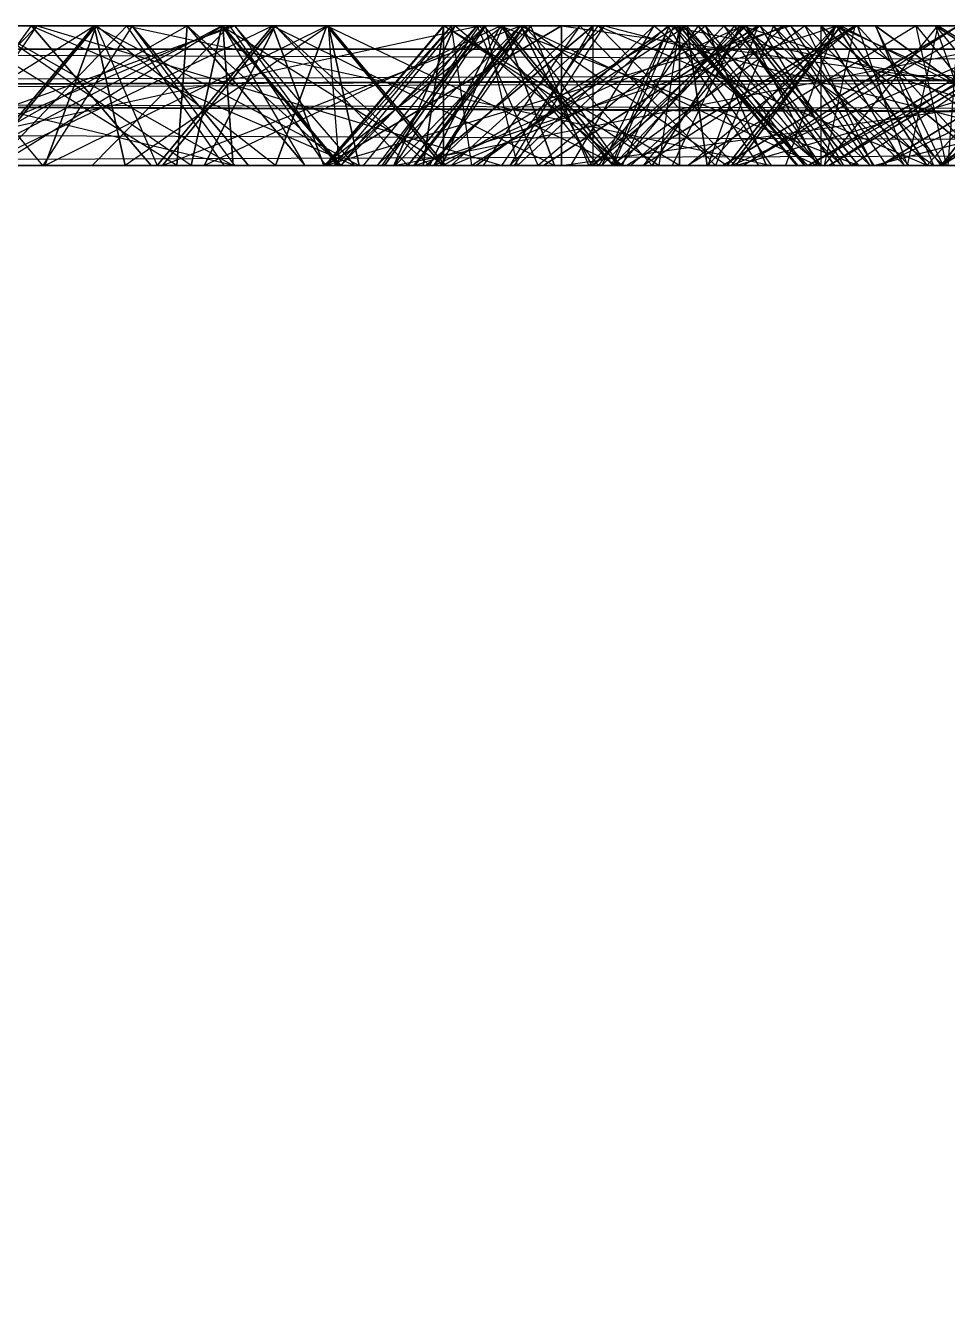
# Model space of a CAD drawing. Extents: x -14.5 to 19.3, y -2 to 15.6.
# Drawn here: x -2.008 to -1.612, y 0.005 to 0.56 of the extents above; entities that cross this region are included whole.
import ezdxf

# ---------------------------------------------------------------- set-up
doc = ezdxf.new("R2010")
doc.units = 0
doc.layers.add('UB3D', color=1, linetype='CONTINUOUS')

msp = doc.modelspace()

# ---------------------------------------------------------------- linework, layer by layer
at = {"layer": 'UB3D', "color": 2}
for points in [[(-12.573002, 0.56, 1.4732), (-12.573002, 0.5, 1.4224), (6.053666, 0.56, 1.4732)], [(-12.573002, 0.5, 1.4224), (6.053666, 0.56, 1.4732), (6.053666, 0.5, 1.4224)], [(-12.573002, 0.5, 1.6256), (-12.573002, 0.56, 1.5748), (6.053666, 0.5, 1.6256)], [(-12.573002, 0.56, 1.5748), (6.053666, 0.5, 1.6256), (6.053666, 0.56, 1.5748)], [(-12.573002, 0.56, 1.4732), (-12.573002, 0.56, 1.5748), (6.053666, 0.56, 1.4732)], [(-12.573002, 0.56, 1.5748), (6.053666, 0.56, 1.4732), (6.053666, 0.56, 1.5748)], [(-12.573002, 0.56, -13.7668), (-12.573002, 0.5, -13.8176), (6.053664, 0.56, -13.7668)], [(-12.573002, 0.5, -13.8176), (6.053664, 0.56, -13.7668), (6.053664, 0.5, -13.8176)], [(-12.573002, 0.5, -13.6144), (-12.573002, 0.56, -13.6652), (6.053664, 0.5, -13.6144)], [(-12.573002, 0.56, -13.6652), (6.053664, 0.5, -13.6144), (6.053664, 0.56, -13.6652)], [(-12.573002, 0.56, -13.7668), (-12.573002, 0.56, -13.6652), (6.053664, 0.56, -13.7668)], [(-12.573002, 0.56, -13.6652), (6.053664, 0.56, -13.7668), (6.053664, 0.56, -13.6652)], [(-10.879668, 0.56, -1.0668), (-10.879668, 0.5, -1.1176), (4.360332, 0.56, -1.0668)], [(-10.879668, 0.5, -1.1176), (4.360332, 0.56, -1.0668), (4.360332, 0.5, -1.1176)], [(-10.879668, 0.5, -0.9144), (-10.879668, 0.56, -0.9652), (4.360332, 0.5, -0.9144)], [(-10.879668, 0.56, -0.9652), (4.360332, 0.5, -0.9144), (4.360332, 0.56, -0.9652)], [(-10.879668, 0.56, -1.0668), (-10.879668, 0.56, -0.9652), (4.360332, 0.56, -1.0668)], [(-10.879668, 0.56, -0.9652), (4.360332, 0.56, -1.0668), (4.360332, 0.56, -0.9652)], [(-10.879668, 0.56, -11.2268), (-10.879668, 0.5, -11.2776), (4.360332, 0.56, -11.2268)], [(-10.879668, 0.5, -11.2776), (4.360332, 0.56, -11.2268), (4.360332, 0.5, -11.2776)], [(-10.879668, 0.5, -11.0744), (-10.879668, 0.56, -11.1252), (4.360332, 0.5, -11.0744)], [(-10.879668, 0.56, -11.1252), (4.360332, 0.5, -11.0744), (4.360332, 0.56, -11.1252)], [(-10.879668, 0.56, -11.2268), (-10.879668, 0.56, -11.1252), (4.360332, 0.56, -11.2268)], [(-10.879668, 0.56, -11.1252), (4.360332, 0.56, -11.2268), (4.360332, 0.56, -11.1252)], [(-10.456336, 0.56, -1.490133), (-10.456336, 0.5, -1.540933), (3.936998, 0.56, -1.490133)], [(-10.456336, 0.5, -1.540933), (3.936998, 0.56, -1.490133), (3.936998, 0.5, -1.540933)], [(-10.456336, 0.5, -1.337733), (-10.456336, 0.56, -1.388533), (3.936998, 0.5, -1.337733)], [(-10.456336, 0.56, -1.388533), (3.936998, 0.5, -1.337733), (3.936998, 0.56, -1.388533)], [(-10.456336, 0.56, -1.490133), (-10.456336, 0.56, -1.388533), (3.936998, 0.56, -1.490133)], [(-10.456336, 0.56, -1.388533), (3.936998, 0.56, -1.490133), (3.936998, 0.56, -1.388533)], [(-10.456336, 0.56, -10.803467), (-10.456336, 0.5, -10.854267), (3.936998, 0.56, -10.803467)], [(-10.456336, 0.5, -10.854267), (3.936998, 0.56, -10.803467), (3.936998, 0.5, -10.854267)], [(-10.456336, 0.5, -10.651067), (-10.456336, 0.56, -10.701867), (3.936998, 0.5, -10.651067)], [(-10.456336, 0.56, -10.701867), (3.936998, 0.5, -10.651067), (3.936998, 0.56, -10.701867)], [(-10.456336, 0.56, -10.803467), (-10.456336, 0.56, -10.701867), (3.936998, 0.56, -10.803467)], [(-10.456336, 0.56, -10.701867), (3.936998, 0.56, -10.803467), (3.936998, 0.56, -10.701867)], [(-2.216807, 0.56, 9.119639), (-2.049708, 0.5, 9.503407), (-2.005937, 0.56, 9.477624)], [(-2.129267, 0.56, 9.068075), (-2.216807, 0.56, 9.119639), (-1.918397, 0.56, 9.42606)], [(-2.216807, 0.56, 9.119639), (-1.918397, 0.56, 9.42606), (-2.005937, 0.56, 9.477624)], [(-2.12299, 0.5, 4.7459), (-2.167204, 0.56, 4.720885), (-1.918401, 0.5, 4.38429)], [(-2.167204, 0.56, 4.720885), (-1.918401, 0.5, 4.38429), (-1.962615, 0.56, 4.359275)], [(-2.167204, 0.56, 4.720885), (-2.051041, 0.56, 4.309245), (-1.962615, 0.56, 4.359275)], [(-2.129267, 0.56, 9.068075), (-2.085496, 0.5, 9.042292), (-1.918397, 0.56, 9.42606)], [(-2.051041, 0.56, 4.309245), (-2.095255, 0.5, 4.28423), (-2.001011, 0.5, 4.220818)], [(-2.048693, 0.56, 4.305487), (-2.090558, 0.5, 4.276714), (-1.813365, 0.56, 3.963083)], [(-2.090558, 0.5, 4.276714), (-1.813365, 0.56, 3.963083), (-1.85523, 0.5, 3.93431)], [(-2.085496, 0.5, 9.042292), (-1.918397, 0.56, 9.42606), (-1.874626, 0.5, 9.400277)], [(-2.024727, 0.56, 6.500858), (-2.075092, 0.5, 6.494227), (-1.978932, 0.56, 6.153015)], [(-2.075092, 0.5, 6.494227), (-1.978932, 0.56, 6.153015), (-2.029297, 0.5, 6.146384)], [(-2.062523, 0.5, 9.398627), (-2.044881, 0.5, 9.510841), (-2.003524, 0.56, 9.481341)], [(-1.979809, 0.5, 9.339629), (-2.062523, 0.5, 9.398627), (-1.92081, 0.56, 9.422343)], [(-2.062523, 0.5, 9.398627), (-1.92081, 0.56, 9.422343), (-2.003524, 0.56, 9.481341)], [(-2.051041, 0.56, 4.309245), (-1.962615, 0.56, 4.359275), (-2.001011, 0.5, 4.220818)], [(-2.049708, 0.5, 9.503407), (-2.005937, 0.56, 9.477624), (-1.954372, 0.5, 9.565165)], [(-2.022509, 0.5, 4.446763), (-2.048693, 0.56, 4.305487), (-1.964963, 0.56, 4.363033)], [(-2.048693, 0.56, 4.305487), (-1.964963, 0.56, 4.363033), (-1.813365, 0.56, 3.963083)], [(-2.044881, 0.5, 9.510841), (-2.003524, 0.56, 9.481341), (-1.803614, 0.5, 9.849086)], [(-2.044848, 0.5, 6.957286), (-1.943346, 0.5, 6.961716), (-2.040417, 0.56, 6.855784)], [(-1.943346, 0.5, 6.754282), (-2.044848, 0.5, 6.758712), (-1.938915, 0.56, 6.855784)], [(-2.044848, 0.5, 6.758712), (-1.938915, 0.56, 6.855784), (-2.040417, 0.56, 6.860214)], [(-1.943346, 0.5, 6.961716), (-2.040417, 0.56, 6.855784), (-1.938915, 0.56, 6.860214)], [(-2.040417, 0.56, 6.855784), (-1.938915, 0.56, 6.860214), (-2.025113, 0.56, 6.505273)], [(-1.938915, 0.56, 6.855784), (-2.040417, 0.56, 6.860214), (-1.923611, 0.56, 7.206296)], [(-2.040417, 0.56, 6.860214), (-1.923611, 0.56, 7.206296), (-2.025113, 0.56, 7.210726)], [(-2.037988, 0.5, 6.601588), (-1.937258, 0.5, 6.614848), (-2.024727, 0.56, 6.500858)], [(-1.937258, 0.5, 7.101151), (-2.037988, 0.5, 7.114411), (-1.923997, 0.56, 7.201881)], [(-2.037988, 0.5, 7.114411), (-1.923997, 0.56, 7.201881), (-2.024727, 0.56, 7.215141)], [(-1.978932, 0.56, 6.153015), (-2.029297, 0.5, 6.146384), (-1.965671, 0.5, 6.052285)], [(-2.024727, 0.56, 7.215141), (-2.029297, 0.5, 7.569615), (-1.978932, 0.56, 7.562984)], [(-2.029297, 0.5, 7.569615), (-1.978932, 0.56, 7.562984), (-1.965671, 0.5, 7.663714)], [(-2.000151, 0.5, 6.247842), (-1.978162, 0.56, 6.148651), (-2.027758, 0.5, 6.137656)], [(-1.978162, 0.56, 6.148651), (-2.027758, 0.5, 6.137656), (-1.902226, 0.56, 5.806122)], [(-2.027758, 0.5, 6.137656), (-1.902226, 0.56, 5.806122), (-1.951822, 0.5, 5.795127)], [(-2.000151, 0.5, 7.468157), (-2.027758, 0.5, 7.578343), (-1.978162, 0.56, 7.567348)], [(-2.027758, 0.5, 7.578343), (-1.978162, 0.56, 7.567348), (-1.951822, 0.5, 7.920872)], [(-1.938915, 0.56, 6.860214), (-2.025113, 0.56, 6.505273), (-1.923611, 0.56, 6.509703)], [(-2.025113, 0.56, 6.505273), (-1.923611, 0.56, 6.509703), (-2.020682, 0.5, 6.403771)], [(-1.923611, 0.56, 7.206296), (-2.025113, 0.56, 7.210726), (-1.91918, 0.5, 7.307798)], [(-2.025113, 0.56, 7.210726), (-1.91918, 0.5, 7.307798), (-2.020682, 0.5, 7.312228)], [(-1.937258, 0.5, 6.614848), (-2.024727, 0.56, 6.500858), (-1.923997, 0.56, 6.514118)], [(-2.024727, 0.56, 6.500858), (-1.923997, 0.56, 6.514118), (-1.978932, 0.56, 6.153015)], [(-1.923997, 0.56, 7.201881), (-2.024727, 0.56, 7.215141), (-1.878202, 0.56, 7.549724)], [(-2.024727, 0.56, 7.215141), (-1.878202, 0.56, 7.549724), (-1.978932, 0.56, 7.562984)], [(-2.022509, 0.5, 4.446763), (-1.923098, 0.5, 4.391806), (-1.964963, 0.56, 4.363033)], [(-1.923611, 0.56, 6.509703), (-2.020682, 0.5, 6.403771), (-1.91918, 0.5, 6.408201)], [(-1.918397, 0.56, 9.42606), (-2.005937, 0.56, 9.477624), (-1.866832, 0.5, 9.513601)], [(-2.005937, 0.56, 9.477624), (-1.866832, 0.5, 9.513601), (-1.954372, 0.5, 9.565165)], [(-2.003524, 0.56, 9.481341), (-1.803614, 0.5, 9.849086), (-1.762257, 0.56, 9.819586)], [(-1.92081, 0.56, 9.422343), (-2.003524, 0.56, 9.481341), (-1.679543, 0.56, 9.760588)], [(-2.003524, 0.56, 9.481341), (-1.679543, 0.56, 9.760588), (-1.762257, 0.56, 9.819586)], [(-1.962615, 0.56, 4.359275), (-2.001011, 0.5, 4.220818), (-1.912585, 0.5, 4.270848)], [(-2.000151, 0.5, 6.247842), (-1.900961, 0.5, 6.26983), (-1.978162, 0.56, 6.148651)], [(-1.900961, 0.5, 7.446169), (-2.000151, 0.5, 7.468157), (-1.878972, 0.56, 7.54536)], [(-2.000151, 0.5, 7.468157), (-1.878972, 0.56, 7.54536), (-1.978162, 0.56, 7.567348)], [(-1.979809, 0.5, 9.339629), (-1.92081, 0.56, 9.422343), (-1.879453, 0.5, 9.392843)], [(-1.923997, 0.56, 6.514118), (-1.978932, 0.56, 6.153015), (-1.878202, 0.56, 6.166275)], [(-1.978932, 0.56, 6.153015), (-1.878202, 0.56, 6.166275), (-1.965671, 0.5, 6.052285)], [(-1.878202, 0.56, 7.549724), (-1.978932, 0.56, 7.562984), (-1.864941, 0.5, 7.650454)], [(-1.978932, 0.56, 7.562984), (-1.864941, 0.5, 7.650454), (-1.965671, 0.5, 7.663714)], [(-1.900961, 0.5, 6.26983), (-1.978162, 0.56, 6.148651), (-1.878972, 0.56, 6.170639)], [(-1.978162, 0.56, 6.148651), (-1.878972, 0.56, 6.170639), (-1.902226, 0.56, 5.806122)], [(-1.978162, 0.56, 7.567348), (-1.951822, 0.5, 7.920872), (-1.902226, 0.56, 7.909877)], [(-1.878972, 0.56, 7.54536), (-1.978162, 0.56, 7.567348), (-1.803036, 0.56, 7.887889)], [(-1.978162, 0.56, 7.567348), (-1.803036, 0.56, 7.887889), (-1.902226, 0.56, 7.909877)], [(-1.878202, 0.56, 6.166275), (-1.965671, 0.5, 6.052285), (-1.864941, 0.5, 6.065545)], [(-1.923098, 0.5, 4.391806), (-1.964963, 0.56, 4.363033), (-1.68777, 0.5, 4.049402)], [(-1.964963, 0.56, 4.363033), (-1.68777, 0.5, 4.049402), (-1.729635, 0.56, 4.020629)], [(-1.964963, 0.56, 4.363033), (-1.813365, 0.56, 3.963083), (-1.729635, 0.56, 4.020629)], [(-1.918401, 0.5, 4.38429), (-1.962615, 0.56, 4.359275), (-1.912585, 0.5, 4.270848)], [(-1.902226, 0.56, 5.806122), (-1.951822, 0.5, 5.795127), (-1.880237, 0.5, 5.706931)], [(-1.951822, 0.5, 7.920872), (-1.902226, 0.56, 7.909877), (-1.880237, 0.5, 8.009068)], [(-1.93163, 0.5, 5.898738), (-1.901079, 0.56, 5.801841), (-1.949528, 0.5, 5.786565)], [(-1.901079, 0.56, 5.801841), (-1.949528, 0.5, 5.786565), (-1.795577, 0.56, 5.467234)], [(-1.949528, 0.5, 5.786565), (-1.795577, 0.56, 5.467234), (-1.844026, 0.5, 5.451958)], [(-1.93163, 0.5, 7.817261), (-1.949528, 0.5, 7.929434), (-1.901079, 0.56, 7.914158)], [(-1.949528, 0.5, 7.929434), (-1.901079, 0.56, 7.914158), (-1.844026, 0.5, 8.264041)], [(-1.943346, 0.5, 6.961716), (-1.888164, 0.5, 6.86243), (-1.938915, 0.56, 6.860214)], [(-1.943346, 0.5, 6.754282), (-1.938915, 0.56, 6.855784), (-1.888164, 0.5, 6.853568)], [(-1.888164, 0.5, 6.86243), (-1.938915, 0.56, 6.860214), (-1.87286, 0.5, 6.511919)], [(-1.938915, 0.56, 6.860214), (-1.87286, 0.5, 6.511919), (-1.923611, 0.56, 6.509703)], [(-1.938915, 0.56, 6.855784), (-1.888164, 0.5, 6.853568), (-1.923611, 0.56, 7.206296)], [(-1.937258, 0.5, 6.614848), (-1.873632, 0.5, 6.520749), (-1.923997, 0.56, 6.514118)], [(-1.937258, 0.5, 7.101151), (-1.923997, 0.56, 7.201881), (-1.873632, 0.5, 7.19525)], [(-1.93163, 0.5, 5.898738), (-1.834734, 0.5, 5.929288), (-1.901079, 0.56, 5.801841)], [(-1.834734, 0.5, 7.786711), (-1.93163, 0.5, 7.817261), (-1.804183, 0.56, 7.883608)], [(-1.93163, 0.5, 7.817261), (-1.804183, 0.56, 7.883608), (-1.901079, 0.56, 7.914158)], [(-1.873632, 0.5, 6.520749), (-1.923997, 0.56, 6.514118), (-1.827837, 0.5, 6.172906)], [(-1.923997, 0.56, 6.514118), (-1.827837, 0.5, 6.172906), (-1.878202, 0.56, 6.166275)], [(-1.923997, 0.56, 7.201881), (-1.873632, 0.5, 7.19525), (-1.878202, 0.56, 7.549724)], [(-1.87286, 0.5, 6.511919), (-1.923611, 0.56, 6.509703), (-1.91918, 0.5, 6.408201)], [(-1.888164, 0.5, 6.853568), (-1.923611, 0.56, 7.206296), (-1.87286, 0.5, 7.20408)], [(-1.923611, 0.56, 7.206296), (-1.87286, 0.5, 7.20408), (-1.91918, 0.5, 7.307798)], [(-1.92081, 0.56, 9.422343), (-1.879453, 0.5, 9.392843), (-1.679543, 0.56, 9.760588)], [(-1.918397, 0.56, 9.42606), (-1.874626, 0.5, 9.400277), (-1.866832, 0.5, 9.513601)], [(-1.878972, 0.56, 6.170639), (-1.902226, 0.56, 5.806122), (-1.803036, 0.56, 5.82811)], [(-1.902226, 0.56, 5.806122), (-1.803036, 0.56, 5.82811), (-1.880237, 0.5, 5.706931)], [(-1.803036, 0.56, 7.887889), (-1.902226, 0.56, 7.909877), (-1.781047, 0.5, 7.98708)], [(-1.902226, 0.56, 7.909877), (-1.781047, 0.5, 7.98708), (-1.880237, 0.5, 8.009068)], [(-1.834734, 0.5, 5.929288), (-1.901079, 0.56, 5.801841), (-1.804183, 0.56, 5.832391)], [(-1.901079, 0.56, 5.801841), (-1.804183, 0.56, 5.832391), (-1.795577, 0.56, 5.467234)], [(-1.901079, 0.56, 7.914158), (-1.844026, 0.5, 8.264041), (-1.795577, 0.56, 8.248765)], [(-1.804183, 0.56, 7.883608), (-1.901079, 0.56, 7.914158), (-1.698681, 0.56, 8.218215)], [(-1.901079, 0.56, 7.914158), (-1.698681, 0.56, 8.218215), (-1.795577, 0.56, 8.248765)], [(-1.900961, 0.5, 6.26983), (-1.829376, 0.5, 6.181634), (-1.878972, 0.56, 6.170639)], [(-1.900961, 0.5, 7.446169), (-1.878972, 0.56, 7.54536), (-1.829376, 0.5, 7.534365)], [(-1.803036, 0.56, 5.82811), (-1.880237, 0.5, 5.706931), (-1.781047, 0.5, 5.728919)], [(-1.879602, 0.5, -5.723467), (-1.778002, 0.56, -5.723467), (-1.778002, 0.5, -5.774267)], [(-1.879602, 0.5, -5.621867), (-1.778002, 0.5, -5.571067), (-1.778002, 0.56, -5.621867)], [(-1.879602, 0.5, -5.723467), (-1.879602, 0.5, -5.621867), (-1.778002, 0.56, -5.723467)], [(-1.879602, 0.5, -5.621867), (-1.778002, 0.56, -5.723467), (-1.778002, 0.56, -5.621867)], [(-1.828802, 0.5, -5.571067), (-1.828802, 0.56, -5.672667), (-1.879602, 0.5, -5.672667)], [(-1.828802, 0.56, -5.672667), (-1.879602, 0.5, -5.672667), (-1.828802, 0.56, -5.884333)], [(-1.879602, 0.5, -5.672667), (-1.828802, 0.56, -5.884333), (-1.879602, 0.5, -5.884333)], [(-1.828802, 0.56, -5.884333), (-1.879602, 0.5, -5.884333), (-1.828802, 0.5, -5.985933)], [(-1.879453, 0.5, 9.392843), (-1.679543, 0.56, 9.760588), (-1.638186, 0.5, 9.731088)], [(-1.837423, 0.5, -6.210918), (-1.828571, 0.56, -6.312126), (-1.879175, 0.5, -6.316552)], [(-1.828571, 0.56, -6.312126), (-1.879175, 0.5, -6.316552), (-1.825356, 0.56, -6.348881)], [(-1.879175, 0.5, -6.316552), (-1.825356, 0.56, -6.348881), (-1.87596, 0.5, -6.353307)], [(-1.837424, 0.5, -5.787519), (-1.828571, 0.56, -5.888727), (-1.879175, 0.5, -5.893154)], [(-1.828571, 0.56, -5.888727), (-1.879175, 0.5, -5.893154), (-1.825356, 0.56, -5.925481)], [(-1.879175, 0.5, -5.893154), (-1.825356, 0.56, -5.925481), (-1.87596, 0.5, -5.929908)], [(-1.829376, 0.5, 6.181634), (-1.878972, 0.56, 6.170639), (-1.75344, 0.5, 5.839105)], [(-1.878972, 0.56, 6.170639), (-1.75344, 0.5, 5.839105), (-1.803036, 0.56, 5.82811)], [(-1.878972, 0.56, 7.54536), (-1.829376, 0.5, 7.534365), (-1.803036, 0.56, 7.887889)], [(-1.827837, 0.5, 6.172906), (-1.878202, 0.56, 6.166275), (-1.864941, 0.5, 6.065545)], [(-1.873632, 0.5, 7.19525), (-1.878202, 0.56, 7.549724), (-1.827837, 0.5, 7.543093)], [(-1.878202, 0.56, 7.549724), (-1.827837, 0.5, 7.543093), (-1.864941, 0.5, 7.650454)], [(-1.825356, 0.56, -6.348881), (-1.87596, 0.5, -6.353307), (-1.816504, 0.5, -6.450089)], [(-1.825356, 0.56, -5.925481), (-1.87596, 0.5, -5.929908), (-1.816503, 0.5, -6.026689)], [(-1.875323, 0.5, 4.03794), (-1.810698, 0.56, 3.959544), (-1.849896, 0.5, 3.927231)], [(-1.875323, 0.5, 4.03794), (-1.796927, 0.5, 4.102564), (-1.810698, 0.56, 3.959544)], [(-1.850114, 0.5, -6.25947), (-1.823818, 0.56, -6.357603), (-1.872885, 0.5, -6.370751)], [(-1.823818, 0.56, -6.357603), (-1.872885, 0.5, -6.370751), (-1.814268, 0.56, -6.393242)], [(-1.872885, 0.5, -6.370751), (-1.814268, 0.56, -6.393242), (-1.863335, 0.5, -6.40639)], [(-1.850114, 0.5, -5.83607), (-1.823818, 0.56, -5.934203), (-1.872885, 0.5, -5.947351)], [(-1.823818, 0.56, -5.934203), (-1.872885, 0.5, -5.947351), (-1.814268, 0.56, -5.969842)], [(-1.872885, 0.5, -5.947351), (-1.814268, 0.56, -5.969842), (-1.863335, 0.5, -5.98299)], [(-1.814268, 0.56, -6.393242), (-1.863335, 0.5, -6.40639), (-1.787972, 0.5, -6.491375)], [(-1.814268, 0.56, -5.969842), (-1.863335, 0.5, -5.98299), (-1.787972, 0.5, -6.067975)], [(-1.854176, 0.5, -6.309483), (-1.811241, 0.56, -6.401561), (-1.85728, 0.5, -6.423029)], [(-1.811241, 0.56, -6.401561), (-1.85728, 0.5, -6.423029), (-1.795648, 0.56, -6.435001)], [(-1.85728, 0.5, -6.423029), (-1.795648, 0.56, -6.435001), (-1.841687, 0.5, -6.456469)], [(-1.854176, 0.5, -5.886083), (-1.811241, 0.56, -5.978161), (-1.85728, 0.5, -5.999629)], [(-1.811241, 0.56, -5.978161), (-1.85728, 0.5, -5.999629), (-1.795648, 0.56, -6.011601)], [(-1.85728, 0.5, -5.999629), (-1.795648, 0.56, -6.011601), (-1.841687, 0.5, -6.033069)], [(-1.813365, 0.56, 3.963083), (-1.85523, 0.5, 3.93431), (-1.755819, 0.5, 3.879353)], [(-1.854176, 0.5, -6.309483), (-1.762098, 0.5, -6.266549), (-1.811241, 0.56, -6.401561)], [(-1.854176, 0.5, -5.886083), (-1.762098, 0.5, -5.843149), (-1.811241, 0.56, -5.978161)], [(-1.850114, 0.5, -6.25947), (-1.751982, 0.5, -6.233174), (-1.823818, 0.56, -6.357603)], [(-1.850114, 0.5, -5.83607), (-1.751982, 0.5, -5.809774), (-1.823818, 0.56, -5.934203)], [(-1.810698, 0.56, 3.959544), (-1.849896, 0.5, 3.927231), (-1.546424, 0.56, 3.638954)], [(-1.849896, 0.5, 3.927231), (-1.546424, 0.56, 3.638954), (-1.585622, 0.5, 3.606641)], [(-1.849491, 0.5, -6.359447), (-1.79122, 0.56, -6.442669), (-1.832831, 0.5, -6.471805)], [(-1.849491, 0.5, -6.359447), (-1.766269, 0.5, -6.301177), (-1.79122, 0.56, -6.442669)], [(-1.849491, 0.5, -5.936047), (-1.79122, 0.56, -6.019269), (-1.832831, 0.5, -6.048405)], [(-1.849491, 0.5, -5.936047), (-1.766269, 0.5, -5.877777), (-1.79122, 0.56, -6.019269)], [(-1.795577, 0.56, 5.467234), (-1.844026, 0.5, 5.451958), (-1.765026, 0.5, 5.370337)], [(-1.844026, 0.5, 8.264041), (-1.795577, 0.56, 8.248765), (-1.765026, 0.5, 8.345662)], [(-1.795648, 0.56, -6.435001), (-1.841687, 0.5, -6.456469), (-1.752713, 0.5, -6.527079)], [(-1.795648, 0.56, -6.011601), (-1.841687, 0.5, -6.033069), (-1.752713, 0.5, -6.103679)], [(-1.832941, 0.5, 5.556934), (-1.794061, 0.56, 5.463069), (-1.840994, 0.5, 5.443629)], [(-1.794061, 0.56, 5.463069), (-1.840994, 0.5, 5.443629), (-1.659799, 0.56, 5.13893)], [(-1.840994, 0.5, 5.443629), (-1.659799, 0.56, 5.13893), (-1.706732, 0.5, 5.11949)], [(-1.832941, 0.5, 8.159065), (-1.840994, 0.5, 8.27237), (-1.794061, 0.56, 8.25293)], [(-1.840994, 0.5, 8.27237), (-1.794061, 0.56, 8.25293), (-1.706732, 0.5, 8.596509)], [(-1.837424, 0.5, -5.787519), (-1.736216, 0.5, -5.778667), (-1.828571, 0.56, -5.888727)], [(-1.837423, 0.5, -6.210918), (-1.736215, 0.5, -6.202066), (-1.828571, 0.56, -6.312126)], [(-1.836205, 0.5, -6.407837), (-1.764366, 0.56, -6.479676), (-1.800286, 0.5, -6.515596)], [(-1.836205, 0.5, -6.407837), (-1.764367, 0.5, -6.335999), (-1.764366, 0.56, -6.479676)], [(-1.836205, 0.5, -5.984437), (-1.764366, 0.56, -6.056276), (-1.800286, 0.5, -6.092196)], [(-1.836205, 0.5, -5.984437), (-1.764367, 0.5, -5.912599), (-1.764366, 0.56, -6.056276)], [(-1.834734, 0.5, 5.929288), (-1.755734, 0.5, 5.847667), (-1.804183, 0.56, 5.832391)], [(-1.834734, 0.5, 7.786711), (-1.804183, 0.56, 7.883608), (-1.755734, 0.5, 7.868332)], [(-1.832941, 0.5, 5.556934), (-1.739077, 0.5, 5.595814), (-1.794061, 0.56, 5.463069)], [(-1.739077, 0.5, 8.120185), (-1.832941, 0.5, 8.159065), (-1.700197, 0.56, 8.21405)], [(-1.832941, 0.5, 8.159065), (-1.700197, 0.56, 8.21405), (-1.794061, 0.56, 8.25293)], [(-1.79122, 0.56, -6.442669), (-1.832831, 0.5, -6.471805), (-1.770058, 0.56, -6.472892)], [(-1.832831, 0.5, -6.471805), (-1.770058, 0.56, -6.472892), (-1.811669, 0.5, -6.502028)], [(-1.79122, 0.56, -6.019269), (-1.832831, 0.5, -6.048405), (-1.770058, 0.56, -6.049492)], [(-1.832831, 0.5, -6.048405), (-1.770058, 0.56, -6.049492), (-1.811669, 0.5, -6.078628)], [(-1.829376, 0.5, 7.534365), (-1.803036, 0.56, 7.887889), (-1.75344, 0.5, 7.876894)], [(-1.828802, 0.5, -5.571067), (-1.727202, 0.5, -5.571067), (-1.828802, 0.56, -5.672667)], [(-1.727202, 0.5, -5.571067), (-1.828802, 0.56, -5.672667), (-1.727202, 0.56, -5.672667)], [(-1.828802, 0.56, -5.672667), (-1.727202, 0.56, -5.672667), (-1.828802, 0.56, -5.884333)], [(-1.727202, 0.56, -5.672667), (-1.828802, 0.56, -5.884333), (-1.727202, 0.56, -5.884333)], [(-1.828802, 0.56, -5.884333), (-1.727202, 0.56, -5.884333), (-1.828802, 0.5, -5.985933)], [(-1.727202, 0.56, -5.884333), (-1.828802, 0.5, -5.985933), (-1.727202, 0.5, -5.985933)], [(-1.736215, 0.5, -6.202066), (-1.828571, 0.56, -6.312126), (-1.727363, 0.56, -6.303274)], [(-1.828571, 0.56, -6.312126), (-1.727363, 0.56, -6.303274), (-1.825356, 0.56, -6.348881)], [(-1.736216, 0.5, -5.778667), (-1.828571, 0.56, -5.888727), (-1.727363, 0.56, -5.879875)], [(-1.828571, 0.56, -5.888727), (-1.727363, 0.56, -5.879875), (-1.825356, 0.56, -5.925481)], [(-1.825511, 0.5, 9.745822), (-1.798156, 0.5, 9.85607), (-1.759528, 0.56, 9.823078)], [(-1.748255, 0.5, 9.67984), (-1.825511, 0.5, 9.745822), (-1.682272, 0.56, 9.757096)], [(-1.825511, 0.5, 9.745822), (-1.682272, 0.56, 9.757096), (-1.759528, 0.56, 9.823078)], [(-1.727363, 0.56, -6.303274), (-1.825356, 0.56, -6.348881), (-1.724148, 0.56, -6.340029)], [(-1.825356, 0.56, -6.348881), (-1.724148, 0.56, -6.340029), (-1.816504, 0.5, -6.450089)], [(-1.727363, 0.56, -5.879875), (-1.825356, 0.56, -5.925481), (-1.724148, 0.56, -5.916629)], [(-1.825356, 0.56, -5.925481), (-1.724148, 0.56, -5.916629), (-1.816503, 0.5, -6.026689)], [(-1.751982, 0.5, -6.233174), (-1.823818, 0.56, -6.357603), (-1.725686, 0.56, -6.331307)], [(-1.823818, 0.56, -6.357603), (-1.725686, 0.56, -6.331307), (-1.814268, 0.56, -6.393242)], [(-1.751982, 0.5, -5.809774), (-1.823818, 0.56, -5.934203), (-1.725686, 0.56, -5.907907)], [(-1.823818, 0.56, -5.934203), (-1.725686, 0.56, -5.907907), (-1.814268, 0.56, -5.969842)], [(-1.724148, 0.56, -6.340029), (-1.816504, 0.5, -6.450089), (-1.715296, 0.5, -6.441237)], [(-1.724148, 0.56, -5.916629), (-1.816503, 0.5, -6.026689), (-1.715295, 0.5, -6.017837)], [(-1.814714, 0.5, -6.453188), (-1.731492, 0.56, -6.511458), (-1.760627, 0.5, -6.553069)], [(-1.814714, 0.5, -6.453188), (-1.756444, 0.5, -6.369966), (-1.731492, 0.56, -6.511458)], [(-1.814714, 0.5, -6.029788), (-1.731492, 0.56, -6.088058), (-1.760627, 0.5, -6.129669)], [(-1.814714, 0.5, -6.029788), (-1.756444, 0.5, -5.946566), (-1.731492, 0.56, -6.088058)], [(-1.725686, 0.56, -6.331307), (-1.814268, 0.56, -6.393242), (-1.716136, 0.56, -6.366946)], [(-1.814268, 0.56, -6.393242), (-1.716136, 0.56, -6.366946), (-1.787972, 0.5, -6.491375)], [(-1.725686, 0.56, -5.907907), (-1.814268, 0.56, -5.969842), (-1.716136, 0.56, -5.943546)], [(-1.814268, 0.56, -5.969842), (-1.716136, 0.56, -5.943546), (-1.787972, 0.5, -6.067975)], [(-1.813365, 0.56, 3.963083), (-1.729635, 0.56, 4.020629), (-1.755819, 0.5, 3.879353)], [(-1.770058, 0.56, -6.472892), (-1.811669, 0.5, -6.502028), (-1.711787, 0.5, -6.556114)], [(-1.770058, 0.56, -6.049492), (-1.811669, 0.5, -6.078628), (-1.711787, 0.5, -6.132714)], [(-1.762098, 0.5, -6.266549), (-1.811241, 0.56, -6.401561), (-1.719163, 0.56, -6.358627)], [(-1.811241, 0.56, -6.401561), (-1.719163, 0.56, -6.358627), (-1.795648, 0.56, -6.435001)], [(-1.762098, 0.5, -5.843149), (-1.811241, 0.56, -5.978161), (-1.719163, 0.56, -5.935227)], [(-1.811241, 0.56, -5.978161), (-1.719163, 0.56, -5.935227), (-1.795648, 0.56, -6.011601)], [(-1.796927, 0.5, 4.102564), (-1.810698, 0.56, 3.959544), (-1.732302, 0.56, 4.024168)], [(-1.810698, 0.56, 3.959544), (-1.732302, 0.56, 4.024168), (-1.546424, 0.56, 3.638954)], [(-1.755734, 0.5, 5.847667), (-1.804183, 0.56, 5.832391), (-1.650232, 0.5, 5.51306)], [(-1.804183, 0.56, 5.832391), (-1.650232, 0.5, 5.51306), (-1.698681, 0.56, 5.497784)], [(-1.804183, 0.56, 5.832391), (-1.795577, 0.56, 5.467234), (-1.698681, 0.56, 5.497784)], [(-1.804183, 0.56, 7.883608), (-1.755734, 0.5, 7.868332), (-1.698681, 0.56, 8.218215)], [(-1.803614, 0.5, 9.849086), (-1.762257, 0.56, 9.819586), (-1.703258, 0.5, 9.9023)], [(-1.75344, 0.5, 5.839105), (-1.803036, 0.56, 5.82811), (-1.781047, 0.5, 5.728919)], [(-1.803036, 0.56, 7.887889), (-1.75344, 0.5, 7.876894), (-1.781047, 0.5, 7.98708)], [(-1.764366, 0.56, -6.479676), (-1.800286, 0.5, -6.515596), (-1.738276, 0.56, -6.505766)], [(-1.800286, 0.5, -6.515596), (-1.738276, 0.56, -6.505766), (-1.774196, 0.5, -6.541686)], [(-1.764366, 0.56, -6.056276), (-1.800286, 0.5, -6.092196), (-1.738276, 0.56, -6.082366)], [(-1.800286, 0.5, -6.092196), (-1.738276, 0.56, -6.082366), (-1.774196, 0.5, -6.118286)], [(-1.798156, 0.5, 9.85607), (-1.759528, 0.56, 9.823078), (-1.528327, 0.5, 10.171999)], [(-1.796927, 0.5, 4.102564), (-1.693104, 0.5, 4.056481), (-1.732302, 0.56, 4.024168)], [(-1.719163, 0.56, -6.358627), (-1.795648, 0.56, -6.435001), (-1.70357, 0.56, -6.392067)], [(-1.795648, 0.56, -6.435001), (-1.70357, 0.56, -6.392067), (-1.752713, 0.5, -6.527079)], [(-1.719163, 0.56, -5.935227), (-1.795648, 0.56, -6.011601), (-1.70357, 0.56, -5.968667)], [(-1.795648, 0.56, -6.011601), (-1.70357, 0.56, -5.968667), (-1.752713, 0.5, -6.103679)], [(-1.795577, 0.56, 5.467234), (-1.698681, 0.56, 5.497784), (-1.765026, 0.5, 5.370337)], [(-1.698681, 0.56, 8.218215), (-1.795577, 0.56, 8.248765), (-1.66813, 0.5, 8.315112)], [(-1.795577, 0.56, 8.248765), (-1.66813, 0.5, 8.315112), (-1.765026, 0.5, 8.345662)], [(-1.739077, 0.5, 5.595814), (-1.794061, 0.56, 5.463069), (-1.700197, 0.56, 5.501949)], [(-1.794061, 0.56, 5.463069), (-1.700197, 0.56, 5.501949), (-1.659799, 0.56, 5.13893)], [(-1.794061, 0.56, 8.25293), (-1.706732, 0.5, 8.596509), (-1.659799, 0.56, 8.577069)], [(-1.700197, 0.56, 8.21405), (-1.794061, 0.56, 8.25293), (-1.565935, 0.56, 8.538189)], [(-1.794061, 0.56, 8.25293), (-1.565935, 0.56, 8.538189), (-1.659799, 0.56, 8.577069)], [(-1.766269, 0.5, -6.301177), (-1.79122, 0.56, -6.442669), (-1.707998, 0.56, -6.384399)], [(-1.79122, 0.56, -6.442669), (-1.707998, 0.56, -6.384399), (-1.770058, 0.56, -6.472892)], [(-1.766269, 0.5, -5.877777), (-1.79122, 0.56, -6.019269), (-1.707998, 0.56, -5.960999)], [(-1.79122, 0.56, -6.019269), (-1.707998, 0.56, -5.960999), (-1.770058, 0.56, -6.049492)], [(-1.716136, 0.56, -6.366946), (-1.787972, 0.5, -6.491375), (-1.68984, 0.5, -6.465079)], [(-1.716136, 0.56, -5.943546), (-1.787972, 0.5, -6.067975), (-1.68984, 0.5, -6.041679)], [(-1.785679, 0.5, -6.494111), (-1.693601, 0.56, -6.537048), (-1.71507, 0.5, -6.583087)], [(-1.785679, 0.5, -6.494111), (-1.742743, 0.5, -6.402033), (-1.693601, 0.56, -6.537048)], [(-1.785679, 0.5, -6.070711), (-1.693601, 0.56, -6.113648), (-1.71507, 0.5, -6.159687)], [(-1.785679, 0.5, -6.070711), (-1.742743, 0.5, -5.978633), (-1.693601, 0.56, -6.113648)], [(-1.778002, 0.56, -5.723467), (-1.778002, 0.5, -5.774267), (-1.354666, 0.56, -5.723467)], [(-1.778002, 0.5, -5.774267), (-1.354666, 0.56, -5.723467), (-1.354666, 0.5, -5.774267)], [(-1.778002, 0.5, -5.571067), (-1.778002, 0.56, -5.621867), (-1.354666, 0.5, -5.571067)], [(-1.778002, 0.56, -5.621867), (-1.354666, 0.5, -5.571067), (-1.354666, 0.56, -5.621867)], [(-1.778002, 0.56, -5.723467), (-1.778002, 0.56, -5.621867), (-1.354666, 0.56, -5.723467)], [(-1.778002, 0.56, -5.621867), (-1.354666, 0.56, -5.723467), (-1.354666, 0.56, -5.621867)], [(-1.738276, 0.56, -6.505766), (-1.774196, 0.5, -6.541686), (-1.666437, 0.5, -6.577605)], [(-1.738276, 0.56, -6.082366), (-1.774196, 0.5, -6.118286), (-1.666437, 0.5, -6.154205)], [(-1.707998, 0.56, -6.384399), (-1.770058, 0.56, -6.472892), (-1.686836, 0.56, -6.414622)], [(-1.770058, 0.56, -6.472892), (-1.686836, 0.56, -6.414622), (-1.711787, 0.5, -6.556114)], [(-1.707998, 0.56, -5.960999), (-1.770058, 0.56, -6.049492), (-1.686836, 0.56, -5.991222)], [(-1.770058, 0.56, -6.049492), (-1.686836, 0.56, -5.991222), (-1.711787, 0.5, -6.132714)], [(-1.766269, 0.5, -6.301177), (-1.666387, 0.5, -6.355263), (-1.707998, 0.56, -6.384399)], [(-1.766269, 0.5, -5.877777), (-1.666387, 0.5, -5.931863), (-1.707998, 0.56, -5.960999)], [(-1.698681, 0.56, 5.497784), (-1.765026, 0.5, 5.370337), (-1.66813, 0.5, 5.400887)], [(-1.764367, 0.5, -6.335999), (-1.656608, 0.5, -6.371918), (-1.692528, 0.56, -6.407838)], [(-1.764367, 0.5, -6.335999), (-1.764366, 0.56, -6.479676), (-1.692528, 0.56, -6.407838)], [(-1.764367, 0.5, -5.912599), (-1.656608, 0.5, -5.948518), (-1.692528, 0.56, -5.984438)], [(-1.764367, 0.5, -5.912599), (-1.764366, 0.56, -6.056276), (-1.692528, 0.56, -5.984438)], [(-1.764366, 0.56, -6.479676), (-1.692528, 0.56, -6.407838), (-1.738276, 0.56, -6.505766)], [(-1.764366, 0.56, -6.056276), (-1.692528, 0.56, -5.984438), (-1.738276, 0.56, -6.082366)], [(-1.679543, 0.56, 9.760588), (-1.762257, 0.56, 9.819586), (-1.620544, 0.5, 9.843302)], [(-1.762257, 0.56, 9.819586), (-1.620544, 0.5, 9.843302), (-1.703258, 0.5, 9.9023)], [(-1.762098, 0.5, -6.266549), (-1.673124, 0.5, -6.337159), (-1.719163, 0.56, -6.358627)], [(-1.762098, 0.5, -5.843149), (-1.673124, 0.5, -5.913759), (-1.719163, 0.56, -5.935227)], [(-1.731492, 0.56, -6.511458), (-1.760627, 0.5, -6.553069), (-1.701268, 0.56, -6.53262)], [(-1.760627, 0.5, -6.553069), (-1.701268, 0.56, -6.53262), (-1.730403, 0.5, -6.574231)], [(-1.731492, 0.56, -6.088058), (-1.760627, 0.5, -6.129669), (-1.701268, 0.56, -6.10922)], [(-1.760627, 0.5, -6.129669), (-1.701268, 0.56, -6.10922), (-1.730403, 0.5, -6.150831)], [(-1.759528, 0.56, 9.823078), (-1.528327, 0.5, 10.171999), (-1.489699, 0.56, 10.139007)], [(-1.682272, 0.56, 9.757096), (-1.759528, 0.56, 9.823078), (-1.412443, 0.56, 10.073025)], [(-1.759528, 0.56, 9.823078), (-1.412443, 0.56, 10.073025), (-1.489699, 0.56, 10.139007)], [(-1.756444, 0.5, -6.369966), (-1.644087, 0.5, -6.386625), (-1.673222, 0.56, -6.428236)], [(-1.756444, 0.5, -6.369966), (-1.731492, 0.56, -6.511458), (-1.673222, 0.56, -6.428236)], [(-1.756444, 0.5, -5.946566), (-1.644087, 0.5, -5.963225), (-1.673222, 0.56, -6.004836)], [(-1.756444, 0.5, -5.946566), (-1.731492, 0.56, -6.088058), (-1.673222, 0.56, -6.004836)], [(-1.729635, 0.56, 4.020629), (-1.755819, 0.5, 3.879353), (-1.672089, 0.5, 3.936899)], [(-1.755734, 0.5, 7.868332), (-1.698681, 0.56, 8.218215), (-1.650232, 0.5, 8.202939)], [(-1.70357, 0.56, -6.392067), (-1.752713, 0.5, -6.527079), (-1.660635, 0.5, -6.484145)], [(-1.70357, 0.56, -5.968667), (-1.752713, 0.5, -6.103679), (-1.660635, 0.5, -6.060745)], [(-1.751982, 0.5, -6.233174), (-1.676619, 0.5, -6.318159), (-1.725686, 0.56, -6.331307)], [(-1.751982, 0.5, -5.809774), (-1.676619, 0.5, -5.894759), (-1.725686, 0.56, -5.907907)], [(-1.749975, 0.5, -6.529372), (-1.651842, 0.56, -6.555668), (-1.66499, 0.5, -6.604735)], [(-1.749975, 0.5, -6.529372), (-1.723679, 0.5, -6.43124), (-1.651842, 0.56, -6.555668)], [(-1.749975, 0.5, -6.105972), (-1.651842, 0.56, -6.132268), (-1.66499, 0.5, -6.181335)], [(-1.749975, 0.5, -6.105972), (-1.723679, 0.5, -6.00784), (-1.651842, 0.56, -6.132268)], [(-1.748255, 0.5, 9.67984), (-1.682272, 0.56, 9.757096), (-1.643644, 0.5, 9.724104)], [(-1.742743, 0.5, -6.402033), (-1.629196, 0.5, -6.398931), (-1.650665, 0.56, -6.44497)], [(-1.742743, 0.5, -6.402033), (-1.693601, 0.56, -6.537048), (-1.650665, 0.56, -6.44497)], [(-1.742743, 0.5, -5.978633), (-1.629196, 0.5, -5.975531), (-1.650665, 0.56, -6.02157)], [(-1.742743, 0.5, -5.978633), (-1.693601, 0.56, -6.113648), (-1.650665, 0.56, -6.02157)], [(-1.739077, 0.5, 5.595814), (-1.653264, 0.5, 5.521389), (-1.700197, 0.56, 5.501949)], [(-1.739077, 0.5, 8.120185), (-1.700197, 0.56, 8.21405), (-1.653264, 0.5, 8.19461)], [(-1.692528, 0.56, -6.407838), (-1.738276, 0.56, -6.505766), (-1.666438, 0.56, -6.433928)], [(-1.738276, 0.56, -6.505766), (-1.666438, 0.56, -6.433928), (-1.666437, 0.5, -6.577605)], [(-1.692528, 0.56, -5.984438), (-1.738276, 0.56, -6.082366), (-1.666438, 0.56, -6.010528)], [(-1.738276, 0.56, -6.082366), (-1.666438, 0.56, -6.010528), (-1.666437, 0.5, -6.154205)], [(-1.736216, 0.5, -5.778667), (-1.676759, 0.5, -5.875448), (-1.727363, 0.56, -5.879875)], [(-1.736215, 0.5, -6.202066), (-1.676759, 0.5, -6.298848), (-1.727363, 0.56, -6.303274)], [(-1.693104, 0.5, 4.056481), (-1.732302, 0.56, 4.024168), (-1.42883, 0.5, 3.735891)], [(-1.732302, 0.56, 4.024168), (-1.42883, 0.5, 3.735891), (-1.468028, 0.56, 3.703578)], [(-1.732302, 0.56, 4.024168), (-1.546424, 0.56, 3.638954), (-1.468028, 0.56, 3.703578)], [(-1.731492, 0.56, -6.511458), (-1.673222, 0.56, -6.428236), (-1.701268, 0.56, -6.53262)], [(-1.731492, 0.56, -6.088058), (-1.673222, 0.56, -6.004836), (-1.701268, 0.56, -6.10922)], [(-1.701268, 0.56, -6.53262), (-1.730403, 0.5, -6.574231), (-1.618046, 0.5, -6.59089)], [(-1.701268, 0.56, -6.10922), (-1.730403, 0.5, -6.150831), (-1.618046, 0.5, -6.16749)], [(-1.68777, 0.5, 4.049402), (-1.729635, 0.56, 4.020629), (-1.672089, 0.5, 3.936899)], [(-1.676759, 0.5, -6.298848), (-1.727363, 0.56, -6.303274), (-1.673544, 0.5, -6.335603)], [(-1.727363, 0.56, -6.303274), (-1.673544, 0.5, -6.335603), (-1.724148, 0.56, -6.340029)], [(-1.676759, 0.5, -5.875448), (-1.727363, 0.56, -5.879875), (-1.673544, 0.5, -5.912202)], [(-1.727363, 0.56, -5.879875), (-1.673544, 0.5, -5.912202), (-1.724148, 0.56, -5.916629)], [(-1.727202, 0.5, -5.571067), (-1.676402, 0.5, -5.672667), (-1.727202, 0.56, -5.672667)], [(-1.676402, 0.5, -5.672667), (-1.727202, 0.56, -5.672667), (-1.676402, 0.5, -5.884333)], [(-1.727202, 0.56, -5.672667), (-1.676402, 0.5, -5.884333), (-1.727202, 0.56, -5.884333)], [(-1.676402, 0.5, -5.884333), (-1.727202, 0.56, -5.884333), (-1.727202, 0.5, -5.985933)], [(-1.676619, 0.5, -6.318159), (-1.725686, 0.56, -6.331307), (-1.667069, 0.5, -6.353798)], [(-1.725686, 0.56, -6.331307), (-1.667069, 0.5, -6.353798), (-1.716136, 0.56, -6.366946)], [(-1.676619, 0.5, -5.894759), (-1.725686, 0.56, -5.907907), (-1.667069, 0.5, -5.930398)], [(-1.725686, 0.56, -5.907907), (-1.667069, 0.5, -5.930398), (-1.716136, 0.56, -5.943546)], [(-1.673544, 0.5, -6.335603), (-1.724148, 0.56, -6.340029), (-1.715296, 0.5, -6.441237)], [(-1.673544, 0.5, -5.912202), (-1.724148, 0.56, -5.916629), (-1.715295, 0.5, -6.017837)], [(-1.723679, 0.5, -6.43124), (-1.612398, 0.5, -6.408469), (-1.625546, 0.56, -6.457536)], [(-1.723679, 0.5, -6.43124), (-1.651842, 0.56, -6.555668), (-1.625546, 0.56, -6.457536)], [(-1.723679, 0.5, -6.00784), (-1.612398, 0.5, -5.985069), (-1.625546, 0.56, -6.034136)], [(-1.723679, 0.5, -6.00784), (-1.651842, 0.56, -6.132268), (-1.625546, 0.56, -6.034136)], [(-1.673124, 0.5, -6.337159), (-1.719163, 0.56, -6.358627), (-1.657531, 0.5, -6.370599)], [(-1.719163, 0.56, -6.358627), (-1.657531, 0.5, -6.370599), (-1.70357, 0.56, -6.392067)], [(-1.673124, 0.5, -5.913759), (-1.719163, 0.56, -5.935227), (-1.657531, 0.5, -5.947199)], [(-1.719163, 0.56, -5.935227), (-1.657531, 0.5, -5.947199), (-1.70357, 0.56, -5.968667)], [(-1.667069, 0.5, -6.353798), (-1.716136, 0.56, -6.366946), (-1.68984, 0.5, -6.465079)], [(-1.667069, 0.5, -5.930398), (-1.716136, 0.56, -5.943546), (-1.68984, 0.5, -6.041679)], [(-1.693601, 0.56, -6.537048), (-1.71507, 0.5, -6.583087), (-1.660162, 0.56, -6.552641)], [(-1.71507, 0.5, -6.583087), (-1.660162, 0.56, -6.552641), (-1.681631, 0.5, -6.59868)], [(-1.693601, 0.56, -6.113648), (-1.71507, 0.5, -6.159687), (-1.660162, 0.56, -6.129241)], [(-1.71507, 0.5, -6.159687), (-1.660162, 0.56, -6.129241), (-1.681631, 0.5, -6.17528)], [(-1.686836, 0.56, -6.414622), (-1.711787, 0.5, -6.556114), (-1.628565, 0.5, -6.497844)], [(-1.686836, 0.56, -5.991222), (-1.711787, 0.5, -6.132714), (-1.628565, 0.5, -6.074444)], [(-1.70869, 0.5, -6.557901), (-1.607482, 0.56, -6.566756), (-1.61191, 0.5, -6.61736)], [(-1.70869, 0.5, -6.557901), (-1.699836, 0.5, -6.456693), (-1.607482, 0.56, -6.566756)], [(-1.70869, 0.5, -6.134501), (-1.607482, 0.56, -6.143356), (-1.61191, 0.5, -6.19396)], [(-1.70869, 0.5, -6.134501), (-1.699836, 0.5, -6.033293), (-1.607482, 0.56, -6.143356)], [(-1.666387, 0.5, -6.355263), (-1.707998, 0.56, -6.384399), (-1.645225, 0.5, -6.385486)], [(-1.707998, 0.56, -6.384399), (-1.645225, 0.5, -6.385486), (-1.686836, 0.56, -6.414622)], [(-1.666387, 0.5, -5.931863), (-1.707998, 0.56, -5.960999), (-1.645225, 0.5, -5.962086)], [(-1.707998, 0.56, -5.960999), (-1.645225, 0.5, -5.962086), (-1.686836, 0.56, -5.991222)], [(-1.659799, 0.56, 5.13893), (-1.706732, 0.5, 5.11949), (-1.620919, 0.5, 5.045065)], [(-1.706732, 0.5, 8.596509), (-1.659799, 0.56, 8.577069), (-1.620919, 0.5, 8.670934)], [(-1.704839, 0.5, 5.225033), (-1.657926, 0.56, 5.134914), (-1.702986, 0.5, 5.111457)], [(-1.704839, 0.5, 5.225033), (-1.614721, 0.5, 5.271945), (-1.657926, 0.56, 5.134914)], [(-1.704839, 0.5, 8.490966), (-1.702986, 0.5, 8.604542), (-1.657926, 0.56, 8.581085)], [(-1.614721, 0.5, 8.444054), (-1.704839, 0.5, 8.490966), (-1.567808, 0.56, 8.534173)], [(-1.704839, 0.5, 8.490966), (-1.567808, 0.56, 8.534173), (-1.657926, 0.56, 8.581085)], [(-1.657531, 0.5, -6.370599), (-1.70357, 0.56, -6.392067), (-1.660635, 0.5, -6.484145)], [(-1.657531, 0.5, -5.947199), (-1.70357, 0.56, -5.968667), (-1.660635, 0.5, -6.060745)], [(-1.657926, 0.56, 5.134914), (-1.702986, 0.5, 5.111457), (-1.495923, 0.56, 4.82371)], [(-1.702986, 0.5, 5.111457), (-1.495923, 0.56, 4.82371), (-1.540983, 0.5, 4.800253)], [(-1.702986, 0.5, 8.604542), (-1.657926, 0.56, 8.581085), (-1.540983, 0.5, 8.915745)], [(-1.673222, 0.56, -6.428236), (-1.701268, 0.56, -6.53262), (-1.642998, 0.56, -6.449398)], [(-1.701268, 0.56, -6.53262), (-1.642998, 0.56, -6.449398), (-1.618046, 0.5, -6.59089)], [(-1.673222, 0.56, -6.004836), (-1.701268, 0.56, -6.10922), (-1.642998, 0.56, -6.025998)], [(-1.701268, 0.56, -6.10922), (-1.642998, 0.56, -6.025998), (-1.618046, 0.5, -6.16749)], [(-1.653264, 0.5, 5.521389), (-1.700197, 0.56, 5.501949), (-1.519002, 0.5, 5.19725)], [(-1.700197, 0.56, 5.501949), (-1.519002, 0.5, 5.19725), (-1.565935, 0.56, 5.17781)], [(-1.700197, 0.56, 5.501949), (-1.659799, 0.56, 5.13893), (-1.565935, 0.56, 5.17781)], [(-1.700197, 0.56, 8.21405), (-1.653264, 0.5, 8.19461), (-1.565935, 0.56, 8.538189)], [(-1.699836, 0.5, -6.456693), (-1.5942, 0.5, -6.414944), (-1.598628, 0.56, -6.465548)], [(-1.699836, 0.5, -6.456693), (-1.607482, 0.56, -6.566756), (-1.598628, 0.56, -6.465548)], [(-1.699836, 0.5, -6.033293), (-1.5942, 0.5, -5.991544), (-1.598628, 0.56, -6.042148)], [(-1.699836, 0.5, -6.033293), (-1.607482, 0.56, -6.143356), (-1.598628, 0.56, -6.042148)], [(-1.650232, 0.5, 5.51306), (-1.698681, 0.56, 5.497784), (-1.66813, 0.5, 5.400887)], [(-1.698681, 0.56, 8.218215), (-1.650232, 0.5, 8.202939), (-1.66813, 0.5, 8.315112)], [(-1.693601, 0.56, -6.537048), (-1.650665, 0.56, -6.44497), (-1.660162, 0.56, -6.552641)], [(-1.693601, 0.56, -6.113648), (-1.650665, 0.56, -6.02157), (-1.660162, 0.56, -6.129241)], [(-1.656608, 0.5, -6.371918), (-1.692528, 0.56, -6.407838), (-1.630518, 0.5, -6.398008)], [(-1.692528, 0.56, -6.407838), (-1.630518, 0.5, -6.398008), (-1.666438, 0.56, -6.433928)], [(-1.656608, 0.5, -5.948518), (-1.692528, 0.56, -5.984438), (-1.630518, 0.5, -5.974608)], [(-1.692528, 0.56, -5.984438), (-1.630518, 0.5, -5.974608), (-1.666438, 0.56, -6.010528)], [(-1.645225, 0.5, -6.385486), (-1.686836, 0.56, -6.414622), (-1.628565, 0.5, -6.497844)], [(-1.645225, 0.5, -5.962086), (-1.686836, 0.56, -5.991222), (-1.628565, 0.5, -6.074444)], [(-1.682272, 0.56, 9.757096), (-1.643644, 0.5, 9.724104), (-1.412443, 0.56, 10.073025)], [(-1.660162, 0.56, -6.552641), (-1.681631, 0.5, -6.59868), (-1.568084, 0.5, -6.595578)], [(-1.660162, 0.56, -6.129241), (-1.681631, 0.5, -6.17528), (-1.568084, 0.5, -6.172178)], [(-1.679543, 0.56, 9.760588), (-1.638186, 0.5, 9.731088), (-1.620544, 0.5, 9.843302)], [(-1.644087, 0.5, -6.386625), (-1.673222, 0.56, -6.428236), (-1.613863, 0.5, -6.407787)], [(-1.673222, 0.56, -6.428236), (-1.613863, 0.5, -6.407787), (-1.642998, 0.56, -6.449398)], [(-1.644087, 0.5, -5.963225), (-1.673222, 0.56, -6.004836), (-1.613863, 0.5, -5.984387)], [(-1.673222, 0.56, -6.004836), (-1.613863, 0.5, -5.984387), (-1.642998, 0.56, -6.025998)], [(-1.671934, 0.5, -6.137784), (-1.570726, 0.56, -6.146636), (-1.575152, 0.5, -6.19724)], [(-1.671934, 0.5, -6.137784), (-1.663082, 0.5, -6.036576), (-1.570726, 0.56, -6.146636)], [(-1.671934, 0.5, -6.477619), (-1.575154, 0.5, -6.41816), (-1.570726, 0.56, -6.468764)], [(-1.66308, 0.5, -6.578827), (-1.671934, 0.5, -6.477619), (-1.561872, 0.56, -6.569972)], [(-1.671934, 0.5, -6.477619), (-1.561872, 0.56, -6.569972), (-1.570726, 0.56, -6.468764)], [(-1.630518, 0.5, -6.398008), (-1.666438, 0.56, -6.433928), (-1.594599, 0.5, -6.505767)], [(-1.666438, 0.56, -6.433928), (-1.666437, 0.5, -6.577605), (-1.594599, 0.5, -6.505767)], [(-1.630518, 0.5, -5.974608), (-1.666438, 0.56, -6.010528), (-1.594599, 0.5, -6.082367)], [(-1.666438, 0.56, -6.010528), (-1.666437, 0.5, -6.154205), (-1.594599, 0.5, -6.082367)], [(-1.651842, 0.56, -6.555668), (-1.66499, 0.5, -6.604735), (-1.616203, 0.56, -6.565218)], [(-1.66499, 0.5, -6.604735), (-1.616203, 0.56, -6.565218), (-1.629351, 0.5, -6.614285)], [(-1.651842, 0.56, -6.132268), (-1.66499, 0.5, -6.181335), (-1.616203, 0.56, -6.141818)], [(-1.66499, 0.5, -6.181335), (-1.616203, 0.56, -6.141818), (-1.629351, 0.5, -6.190885)], [(-1.663082, 0.5, -6.036576), (-1.557448, 0.5, -5.994824), (-1.561874, 0.56, -6.045428)], [(-1.663082, 0.5, -6.036576), (-1.570726, 0.56, -6.146636), (-1.561874, 0.56, -6.045428)], [(-1.66308, 0.5, -6.578827), (-1.561872, 0.56, -6.569972), (-1.557444, 0.5, -6.620576)], [(-1.650665, 0.56, -6.44497), (-1.660162, 0.56, -6.552641), (-1.617226, 0.56, -6.460563)], [(-1.660162, 0.56, -6.552641), (-1.617226, 0.56, -6.460563), (-1.568084, 0.5, -6.595578)], [(-1.650665, 0.56, -6.02157), (-1.660162, 0.56, -6.129241), (-1.617226, 0.56, -6.037163)], [(-1.660162, 0.56, -6.129241), (-1.617226, 0.56, -6.037163), (-1.568084, 0.5, -6.172178)], [(-1.659799, 0.56, 5.13893), (-1.565935, 0.56, 5.17781), (-1.620919, 0.5, 5.045065)], [(-1.565935, 0.56, 8.538189), (-1.659799, 0.56, 8.577069), (-1.527055, 0.5, 8.632054)], [(-1.659799, 0.56, 8.577069), (-1.527055, 0.5, 8.632054), (-1.620919, 0.5, 8.670934)], [(-1.614721, 0.5, 5.271945), (-1.657926, 0.56, 5.134914), (-1.567808, 0.56, 5.181826)], [(-1.657926, 0.56, 5.134914), (-1.567808, 0.56, 5.181826), (-1.495923, 0.56, 4.82371)], [(-1.657926, 0.56, 8.581085), (-1.540983, 0.5, 8.915745), (-1.495923, 0.56, 8.892288)], [(-1.567808, 0.56, 8.534173), (-1.657926, 0.56, 8.581085), (-1.405805, 0.56, 8.845376)], [(-1.657926, 0.56, 8.581085), (-1.405805, 0.56, 8.845376), (-1.495923, 0.56, 8.892288)], [(-1.653264, 0.5, 8.19461), (-1.565935, 0.56, 8.538189), (-1.519002, 0.5, 8.518749)], [(-1.651842, 0.56, -6.555668), (-1.625546, 0.56, -6.457536), (-1.616203, 0.56, -6.565218)], [(-1.651842, 0.56, -6.132268), (-1.625546, 0.56, -6.034136), (-1.616203, 0.56, -6.141818)], [(-1.629196, 0.5, -6.398931), (-1.650665, 0.56, -6.44497), (-1.595757, 0.5, -6.414524)], [(-1.650665, 0.56, -6.44497), (-1.595757, 0.5, -6.414524), (-1.617226, 0.56, -6.460563)], [(-1.629196, 0.5, -5.975531), (-1.650665, 0.56, -6.02157), (-1.595757, 0.5, -5.991124)], [(-1.650665, 0.56, -6.02157), (-1.595757, 0.5, -5.991124), (-1.617226, 0.56, -6.037163)], [(-1.643644, 0.5, 9.724104), (-1.412443, 0.56, 10.073025), (-1.373815, 0.5, 10.040033)], [(-1.613863, 0.5, -6.407787), (-1.642998, 0.56, -6.449398), (-1.559776, 0.5, -6.507668)], [(-1.642998, 0.56, -6.449398), (-1.618046, 0.5, -6.59089), (-1.559776, 0.5, -6.507668)], [(-1.613863, 0.5, -5.984387), (-1.642998, 0.56, -6.025998), (-1.559776, 0.5, -6.084268)], [(-1.642998, 0.56, -6.025998), (-1.618046, 0.5, -6.16749), (-1.559776, 0.5, -6.084268)], [(-1.640825, 0.5, -6.122017), (-1.542692, 0.56, -6.148313), (-1.55584, 0.5, -6.19738)], [(-1.640825, 0.5, -6.122017), (-1.614529, 0.5, -6.023885), (-1.542692, 0.56, -6.148313)], [(-1.640825, 0.5, -6.493382), (-1.55584, 0.5, -6.418019), (-1.542692, 0.56, -6.467086)], [(-1.614529, 0.5, -6.591514), (-1.640825, 0.5, -6.493382), (-1.516396, 0.56, -6.565218)], [(-1.640825, 0.5, -6.493382), (-1.516396, 0.56, -6.565218), (-1.542692, 0.56, -6.467086)], [(-1.616203, 0.56, -6.565218), (-1.629351, 0.5, -6.614285), (-1.51807, 0.5, -6.591514)], [(-1.616203, 0.56, -6.141818), (-1.629351, 0.5, -6.190885), (-1.51807, 0.5, -6.168114)], [(-1.612398, 0.5, -6.408469), (-1.625546, 0.56, -6.457536), (-1.576759, 0.5, -6.418019)], [(-1.625546, 0.56, -6.457536), (-1.576759, 0.5, -6.418019), (-1.589907, 0.56, -6.467086)], [(-1.625546, 0.56, -6.457536), (-1.616203, 0.56, -6.565218), (-1.589907, 0.56, -6.467086)], [(-1.612398, 0.5, -5.985069), (-1.625546, 0.56, -6.034136), (-1.576759, 0.5, -5.994619)], [(-1.625546, 0.56, -6.034136), (-1.576759, 0.5, -5.994619), (-1.589907, 0.56, -6.043686)], [(-1.625546, 0.56, -6.034136), (-1.616203, 0.56, -6.141818), (-1.589907, 0.56, -6.043686)], [(-1.565935, 0.56, 5.17781), (-1.620919, 0.5, 5.045065), (-1.527055, 0.5, 5.083945)], [(-1.595757, 0.5, -6.414524), (-1.617226, 0.56, -6.460563), (-1.525148, 0.5, -6.5035)], [(-1.617226, 0.56, -6.460563), (-1.568084, 0.5, -6.595578), (-1.525148, 0.5, -6.5035)], [(-1.595757, 0.5, -5.991124), (-1.617226, 0.56, -6.037163), (-1.525148, 0.5, -6.0801)], [(-1.617226, 0.56, -6.037163), (-1.568084, 0.5, -6.172178), (-1.525148, 0.5, -6.0801)], [(-1.616203, 0.56, -6.565218), (-1.589907, 0.56, -6.467086), (-1.51807, 0.5, -6.591514)], [(-1.616203, 0.56, -6.141818), (-1.589907, 0.56, -6.043686), (-1.51807, 0.5, -6.168114)], [(-1.614721, 0.5, 5.271945), (-1.522748, 0.5, 5.205283), (-1.567808, 0.56, 5.181826)], [(-1.614721, 0.5, 8.444054), (-1.567808, 0.56, 8.534173), (-1.522748, 0.5, 8.510716)], [(-1.614671, 0.5, 3.708126), (-1.543459, 0.56, 3.63566), (-1.579692, 0.5, 3.600054)], [(-1.614671, 0.5, 3.708126), (-1.542205, 0.5, 3.779338), (-1.543459, 0.56, 3.63566)], [(-1.614529, 0.5, -6.023885), (-1.503248, 0.5, -6.001114), (-1.516396, 0.56, -6.050181)], [(-1.614529, 0.5, -6.023885), (-1.542692, 0.56, -6.148313), (-1.516396, 0.56, -6.050181)], [(-1.614529, 0.5, -6.591514), (-1.516396, 0.56, -6.565218), (-1.503248, 0.5, -6.614285)]]:
    msp.add_3dface(points, dxfattribs=at)
at = {"layer": 'UB3D', "color": 253}
for points in [[(-11.938001, 0.55, 7.3025), (-11.938001, 0.5, 7.239), (1.397, 0.55, 7.3025)], [(-11.938001, 0.5, 7.239), (1.397, 0.55, 7.3025), (1.397, 0.5, 7.239)], [(-11.938001, 0.5, 7.493), (-11.938001, 0.55, 7.4295), (1.397, 0.5, 7.493)], [(-11.938001, 0.55, 7.4295), (1.397, 0.5, 7.493), (1.397, 0.55, 7.4295)], [(-11.938001, 0.55, 7.3025), (-11.938001, 0.55, 7.4295), (1.397, 0.55, 7.3025)], [(-11.938001, 0.55, 7.4295), (1.397, 0.55, 7.3025), (1.397, 0.55, 7.4295)], [(-2.772834, 0.55, -6.6675), (-2.772834, 0.5, -6.731), (11.264, 0.55, -6.6675)], [(-2.772834, 0.5, -6.731), (11.264, 0.55, -6.6675), (11.264, 0.5, -6.731)], [(-2.772834, 0.5, -6.477), (-2.772834, 0.55, -6.5405), (11.264, 0.5, -6.477)], [(-2.772834, 0.55, -6.5405), (11.264, 0.5, -6.477), (11.264, 0.55, -6.5405)], [(-2.772834, 0.55, -6.6675), (-2.772834, 0.55, -6.5405), (11.264, 0.55, -6.6675)], [(-2.772834, 0.55, -6.5405), (11.264, 0.55, -6.6675), (11.264, 0.55, -6.5405)]]:
    msp.add_3dface(points, dxfattribs=at)
at = {"layer": 'UB3D', "color": 94}
for points in [[(-14.478, 0.5, -14.986), (19.304, 0.5, -14.986), (19.304, -0.5, -14.986), (-14.478, -0.5, -14.986)], [(19.304, 0.5, 13.97097), (-14.478, 0.5, 13.97097), (-14.478, -0.5, 13.97097), (19.304, -0.5, 13.97097)], [(-14.478, 0.5, 13.97097), (-14.478, 0.5, -14.986), (19.304, 0.5, -14.986)], [(-14.478, 0.5, 13.97097), (19.304, 0.5, -14.986), (19.304, 0.5, 13.97097)], [(-14.478, 0.5, 13.97097), (19.304, 0.5, 13.97097), (-14.478, 0.5, 13.97097)]]:
    msp.add_3dface(points, dxfattribs=at)

doc.saveas('drawing.dxf')
